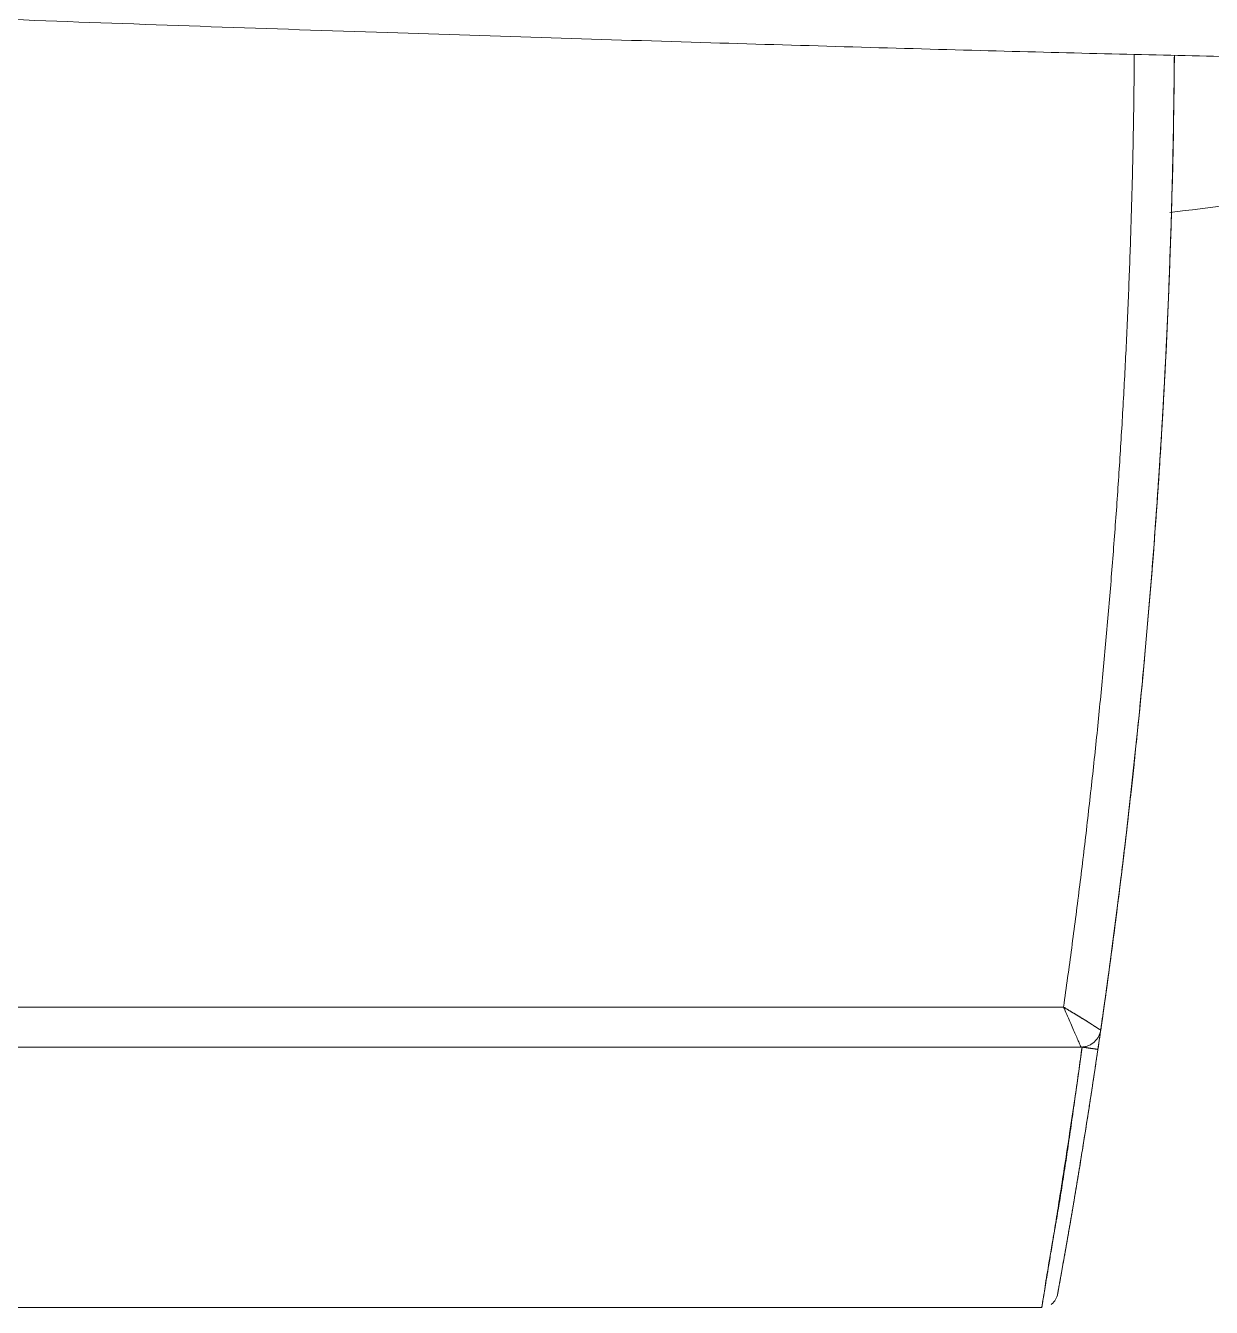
# Model space of a CAD drawing. Header units: millimetres. Extents: x 8883 to 11259, y -10160 to -6800.
# Drawn here: x 9851.2 to 9910.4, y -7107.6 to -7043.6 of the extents above; entities that cross this region are included whole.
import ezdxf

# ---------------------------------------------------------------- set-up
doc = ezdxf.new("R2010")
doc.units = ezdxf.units.MM

msp = doc.modelspace()

# ---------------------------------------------------------------- linework, layer by layer
at = {"linetype": 'Continuous', "lineweight": 18}
for p, q in [((9903.975, -7094.626), (9844.422, -7094.626)), ((9901.506, -7094.626), (9903.975, -7094.626))]:
    msp.add_line(p, q, dxfattribs=at)
msp.add_arc((9548.596, -7042.376), 360, 351.63596, 359.56755, dxfattribs=at)
for points, knots in [([(9751.082, -7036.628), (9751.424, -7036.669), (9754.302, -7037.011), (9760.472, -7037.695), (9770.904, -7038.706), (9783.37, -7039.753), (9797.671, -7040.783), (9814.359, -7041.761), (9832.796, -7042.618), (9851.465, -7043.357), (9869.009, -7043.96), (9885.253, -7044.465), (9899.438, -7044.877), (9911.58, -7045.175), (9921.97, -7045.36), (9931.338, -7045.445), (9939.233, -7045.437), (9945.563, -7045.407), (9949.507, -7045.359), (9951.594, -7045.285), (9952.171, -7045.152), (9952.346, -7045.077), (9952.36, -7045.056)], [0, 0, 0, 0, 0.008289, 0.068855, 0.133993, 0.200652, 0.266323, 0.332971, 0.403017, 0.464054, 0.523538, 0.579567, 0.631531, 0.682048, 0.733362, 0.784842, 0.841493, 0.891761, 0.935733, 0.96559, 0.993058, 1, 1, 1, 1]), ([(9908.352, -7052.946), (9912.452, -7052.439), (9920.278, -7051.451), (9930.728, -7050.11), (9939.603, -7048.952), (9946.53, -7048.008), (9951.534, -7047.258), (9954.87, -7046.701), (9958.344, -7045.852), (9962.299, -7043.545), (9963.349, -7040.39), (9963.658, -7038.523)], [0, 0, 0, 0, 0.13532, 0.271671, 0.40597, 0.529593, 0.640591, 0.740194, 0.831768, 0.918223, 1, 1, 1, 1]), ([(9904.908, -7093.768), (9904.908, -7093.768), (9904.908, -7093.769), (9904.908, -7093.769), (9904.907, -7093.769), (9904.906, -7093.769), (9904.905, -7093.768), (9904.904, -7093.768), (9904.902, -7093.767), (9904.9, -7093.767), (9904.898, -7093.766), (9904.895, -7093.765), (9904.892, -7093.764), (9904.889, -7093.762), (9904.885, -7093.761), (9904.881, -7093.759), (9904.877, -7093.757), (9904.873, -7093.755), (9904.868, -7093.752), (9904.862, -7093.749), (9904.857, -7093.746), (9904.851, -7093.743), (9904.844, -7093.739), (9904.837, -7093.735), (9904.83, -7093.731), (9904.823, -7093.726), (9904.815, -7093.722), (9904.806, -7093.717), (9904.797, -7093.711), (9904.788, -7093.705), (9904.778, -7093.699), (9904.768, -7093.693), (9904.758, -7093.686), (9904.746, -7093.679), (9904.735, -7093.672), (9904.723, -7093.664), (9904.711, -7093.656), (9904.698, -7093.648), (9904.685, -7093.639), (9904.671, -7093.63), (9904.657, -7093.621), (9904.642, -7093.611), (9904.627, -7093.601), (9904.611, -7093.591), (9904.595, -7093.58), (9904.578, -7093.569), (9904.561, -7093.558), (9904.544, -7093.547), (9904.526, -7093.535), (9904.507, -7093.523), (9904.488, -7093.51), (9904.468, -7093.497), (9904.448, -7093.484), (9904.428, -7093.471), (9904.407, -7093.457), (9904.385, -7093.443), (9904.363, -7093.429), (9904.34, -7093.415), (9904.317, -7093.4), (9904.294, -7093.385), (9904.269, -7093.37), (9904.245, -7093.354), (9904.22, -7093.338), (9904.194, -7093.322), (9904.168, -7093.306), (9904.141, -7093.289), (9904.114, -7093.272), (9904.086, -7093.255), (9904.057, -7093.237), (9904.029, -7093.22), (9903.999, -7093.202), (9903.97, -7093.184), (9903.939, -7093.165), (9903.908, -7093.147), (9903.877, -7093.128), (9903.845, -7093.108), (9903.813, -7093.089), (9903.781, -7093.069), (9903.747, -7093.05), (9903.714, -7093.029), (9903.68, -7093.009), (9903.645, -7092.988), (9903.611, -7092.967), (9903.576, -7092.946), (9903.54, -7092.925), (9903.504, -7092.903), (9903.468, -7092.881), (9903.431, -7092.859), (9903.394, -7092.837), (9903.357, -7092.815), (9903.32, -7092.792), (9903.282, -7092.769), (9903.244, -7092.745), (9903.206, -7092.722), (9903.168, -7092.698), (9903.129, -7092.674), (9903.091, -7092.65), (9903.065, -7092.634), (9903.052, -7092.625)], [0, 0, 0, 0, 0.006752, 0.013586, 0.020502, 0.027499, 0.03458, 0.041742, 0.048986, 0.056313, 0.063722, 0.071212, 0.078785, 0.08644, 0.094176, 0.101995, 0.109895, 0.117875, 0.125936, 0.134076, 0.142295, 0.150593, 0.158969, 0.167424, 0.175957, 0.184568, 0.193255, 0.202019, 0.210857, 0.21977, 0.228758, 0.23782, 0.246957, 0.256168, 0.265453, 0.274811, 0.284241, 0.293743, 0.303316, 0.312961, 0.322678, 0.332468, 0.34233, 0.352264, 0.362269, 0.372345, 0.382492, 0.392711, 0.403003, 0.413368, 0.423806, 0.434317, 0.444901, 0.455557, 0.466288, 0.477092, 0.487972, 0.498926, 0.509957, 0.521063, 0.532245, 0.543504, 0.554839, 0.566251, 0.577741, 0.58931, 0.600956, 0.612681, 0.624484, 0.636366, 0.648327, 0.660366, 0.672485, 0.684682, 0.696957, 0.709311, 0.721743, 0.734253, 0.746841, 0.759506, 0.772249, 0.785069, 0.797965, 0.810937, 0.823983, 0.837102, 0.850294, 0.863556, 0.876887, 0.890287, 0.903753, 0.917288, 0.930891, 0.944566, 0.958312, 0.972132, 0.986027, 1, 1, 1, 1]), ([(9904.908, -7093.768), (9904.9, -7093.827), (9904.886, -7093.885), (9904.848, -7093.998), (9904.825, -7094.053), (9904.768, -7094.157), (9904.734, -7094.207), (9904.66, -7094.3), (9904.618, -7094.343), (9904.528, -7094.42), (9904.48, -7094.455), (9904.378, -7094.516), (9904.324, -7094.542), (9904.212, -7094.583), (9904.155, -7094.599), (9904.038, -7094.62), (9903.978, -7094.626), (9903.919, -7094.626)], [0, 0, 0, 0, 0.125, 0.125, 0.25, 0.25, 0.375, 0.375, 0.5, 0.5, 0.625, 0.625, 0.75, 0.75, 0.875, 0.875, 1, 1, 1, 1]), ([(9903.975, -7094.626), (9903.919, -7095.032), (9903.863, -7095.439), (9903.751, -7096.25), (9903.695, -7096.654), (9903.582, -7097.457), (9903.526, -7097.856), (9903.414, -7098.646), (9903.357, -7099.037), (9903.245, -7099.806), (9903.188, -7100.185), (9903.076, -7100.929), (9903.019, -7101.293), (9902.907, -7102.004), (9902.85, -7102.351), (9902.765, -7102.855), (9902.737, -7103.021), (9902.695, -7103.265), (9902.674, -7103.386), (9902.649, -7103.526), (9902.637, -7103.595), (9902.63, -7103.63), (9902.627, -7103.647), (9902.626, -7103.656), (9902.625, -7103.659), (9902.625, -7103.662), (9902.624, -7103.663), (9902.61, -7103.74), (9902.597, -7103.816), (9902.57, -7103.967), (9902.531, -7104.189), (9902.444, -7104.689), (9902.378, -7105.08), (9902.254, -7105.812), (9902.117, -7106.649), (9902.035, -7107.178), (9901.994, -7107.446), (9901.983, -7107.514), (9901.973, -7107.582), (9901.969, -7107.607), (9901.967, -7107.622), (9901.966, -7107.625), (9901.966, -7107.626), (9901.966, -7107.626), (9901.966, -7107.626), (9901.966, -7107.626), (9901.966, -7107.626)], [0, 0, 0, 0, 0.062554, 0.062554, 0.125107, 0.125107, 0.187661, 0.187661, 0.250215, 0.250215, 0.312768, 0.312768, 0.375322, 0.375322, 0.437876, 0.437876, 0.469152, 0.469152, 0.484791, 0.49261, 0.49652, 0.498474, 0.499452, 0.499941, 0.500185, 0.500185, 0.500429, 0.500429, 0.516068, 0.516068, 0.531706, 0.562983, 0.625537, 0.625537, 0.750644, 0.875751, 0.875751, 0.938305, 0.938305, 0.969582, 0.98522, 0.993039, 0.996949, 0.998904, 0.999881, 1, 1, 1, 1]), ([(9901.966, -7107.626), (9901.966, -7107.625), (9901.967, -7107.62), (9901.97, -7107.598), (9901.973, -7107.58), (9901.982, -7107.526), (9901.987, -7107.49), (9902.003, -7107.394), (9902.012, -7107.335), (9902.036, -7107.187), (9902.05, -7107.099), (9902.085, -7106.888), (9902.105, -7106.766), (9902.153, -7106.48), (9902.179, -7106.318), (9902.241, -7105.947), (9902.275, -7105.739), (9902.352, -7105.272), (9902.395, -7105.014), (9902.489, -7104.442), (9902.54, -7104.129), (9902.651, -7103.446), (9902.71, -7103.075), (9902.838, -7102.276), (9902.906, -7101.846), (9903.05, -7100.929), (9903.125, -7100.442), (9903.283, -7099.411), (9903.365, -7098.867), (9903.533, -7097.731), (9903.62, -7097.138), (9903.752, -7096.217), (9903.796, -7095.905), (9903.885, -7095.272), (9903.93, -7094.95), (9903.975, -7094.626)], [0, 0, 0, 0, 0.059443, 0.059443, 0.122146, 0.122146, 0.18485, 0.18485, 0.247554, 0.247554, 0.310258, 0.310258, 0.372962, 0.372962, 0.435666, 0.435666, 0.498369, 0.498369, 0.561073, 0.561073, 0.623777, 0.623777, 0.686481, 0.686481, 0.749185, 0.749185, 0.811889, 0.811889, 0.874592, 0.874592, 0.937296, 0.937296, 0.968648, 0.968648, 1, 1, 1, 1]), ([(9902.753, -7106.969), (9902.753, -7106.969), (9902.754, -7106.967), (9902.755, -7106.96), (9902.757, -7106.949), (9902.76, -7106.932), (9902.764, -7106.91), (9902.769, -7106.884), (9902.775, -7106.852), (9902.781, -7106.816), (9902.789, -7106.775), (9902.797, -7106.729), (9902.806, -7106.679), (9902.816, -7106.623), (9902.827, -7106.562), (9902.839, -7106.497), (9902.852, -7106.427), (9902.865, -7106.352), (9902.88, -7106.272), (9902.895, -7106.187), (9902.911, -7106.097), (9902.944, -7105.914), (9902.998, -7105.611), (9903.081, -7105.145), (9903.174, -7104.616), (9903.278, -7104.026), (9903.366, -7103.516), (9903.433, -7103.125), (9903.476, -7102.875), (9903.519, -7102.622), (9903.562, -7102.364), (9903.606, -7102.103), (9903.651, -7101.837), (9903.708, -7101.497), (9903.778, -7101.075), (9903.862, -7100.562), (9903.949, -7100.029), (9904.013, -7099.632), (9904.054, -7099.38), (9904.07, -7099.281), (9904.085, -7099.182), (9904.101, -7099.083), (9904.117, -7098.984), (9904.133, -7098.884), (9904.149, -7098.785), (9904.165, -7098.685), (9904.18, -7098.585), (9904.196, -7098.485), (9904.212, -7098.384), (9904.228, -7098.283), (9904.244, -7098.183), (9904.26, -7098.081), (9904.275, -7097.98), (9904.291, -7097.879), (9904.307, -7097.777), (9904.323, -7097.675), (9904.339, -7097.573), (9904.355, -7097.471), (9904.371, -7097.368), (9904.386, -7097.266), (9904.402, -7097.163), (9904.418, -7097.06), (9904.434, -7096.957), (9904.45, -7096.853), (9904.466, -7096.749), (9904.482, -7096.646), (9904.497, -7096.541), (9904.513, -7096.437), (9904.529, -7096.333), (9904.545, -7096.228), (9904.561, -7096.123), (9904.577, -7096.018), (9904.592, -7095.913), (9904.608, -7095.807), (9904.624, -7095.702), (9904.64, -7095.596), (9904.656, -7095.49), (9904.672, -7095.384), (9904.687, -7095.277), (9904.703, -7095.171), (9904.719, -7095.064), (9904.735, -7094.957), (9904.751, -7094.849), (9904.761, -7094.778), (9904.767, -7094.742)], [0, 0, 0, 0, 0.012913, 0.025803, 0.038644, 0.051442, 0.064202, 0.076928, 0.089627, 0.102303, 0.114963, 0.127611, 0.140253, 0.152894, 0.16554, 0.178195, 0.190867, 0.203559, 0.216278, 0.229028, 0.241816, 0.254645, 0.303706, 0.352452, 0.401187, 0.450213, 0.499829, 0.517611, 0.535249, 0.552756, 0.570145, 0.587428, 0.604617, 0.621727, 0.652174, 0.682935, 0.714084, 0.745689, 0.751264, 0.756831, 0.76239, 0.767943, 0.773488, 0.779027, 0.78456, 0.790088, 0.79561, 0.801128, 0.806641, 0.81215, 0.817656, 0.823159, 0.828659, 0.834156, 0.839652, 0.845146, 0.850639, 0.856131, 0.861623, 0.867115, 0.872607, 0.878101, 0.883595, 0.889092, 0.89459, 0.900091, 0.905595, 0.911103, 0.916614, 0.922129, 0.927649, 0.933174, 0.938704, 0.944239, 0.949781, 0.95533, 0.960885, 0.966448, 0.972018, 0.977597, 0.983184, 0.98878, 0.994385, 1, 1, 1, 1]), ([(9904.767, -7094.742), (9904.764, -7094.756), (9904.759, -7094.792), (9904.75, -7094.856), (9904.737, -7094.94), (9904.722, -7095.044), (9904.704, -7095.168), (9904.682, -7095.312), (9904.658, -7095.477), (9904.63, -7095.661), (9904.6, -7095.866), (9904.566, -7096.09), (9904.529, -7096.334), (9904.489, -7096.597), (9904.446, -7096.879), (9904.4, -7097.179), (9904.35, -7097.498), (9904.291, -7097.882), (9904.222, -7098.323), (9904.144, -7098.813), (9904.067, -7099.298), (9903.99, -7099.778), (9903.913, -7100.251), (9903.85, -7100.638), (9903.8, -7100.941), (9903.763, -7101.165), (9903.726, -7101.385), (9903.69, -7101.602), (9903.654, -7101.817), (9903.619, -7102.028), (9903.584, -7102.236), (9903.549, -7102.44), (9903.515, -7102.641), (9903.482, -7102.839), (9903.449, -7103.033), (9903.424, -7103.178), (9903.405, -7103.285), (9903.392, -7103.363), (9903.375, -7103.464), (9903.354, -7103.587), (9903.329, -7103.73), (9903.3, -7103.894), (9903.269, -7104.075), (9903.234, -7104.273), (9903.197, -7104.485), (9903.158, -7104.709), (9903.117, -7104.942), (9903.077, -7105.166), (9903.04, -7105.379), (9903.004, -7105.578), (9902.97, -7105.77), (9902.936, -7105.956), (9902.905, -7106.133), (9902.875, -7106.298), (9902.847, -7106.451), (9902.822, -7106.589), (9902.801, -7106.709), (9902.785, -7106.793), (9902.775, -7106.851), (9902.768, -7106.889), (9902.762, -7106.921), (9902.758, -7106.946), (9902.755, -7106.962), (9902.753, -7106.969), (9902.754, -7106.965), (9902.757, -7106.949), (9902.762, -7106.921), (9902.77, -7106.878), (9902.78, -7106.82), (9902.794, -7106.745), (9902.81, -7106.658), (9902.827, -7106.561), (9902.846, -7106.459), (9902.866, -7106.346), (9902.889, -7106.222), (9902.912, -7106.094), (9902.928, -7106.004), (9902.935, -7105.962)], [0, 0, 0, 0, 0.001807, 0.004457, 0.007951, 0.012289, 0.017469, 0.023493, 0.03036, 0.038069, 0.04662, 0.056013, 0.066249, 0.077325, 0.089243, 0.102002, 0.115602, 0.130043, 0.151427, 0.172923, 0.194533, 0.216256, 0.238093, 0.260043, 0.270877, 0.281709, 0.292539, 0.303367, 0.314194, 0.325018, 0.33584, 0.346661, 0.357479, 0.368296, 0.379111, 0.389923, 0.393065, 0.397603, 0.40354, 0.410874, 0.419605, 0.429732, 0.441256, 0.454176, 0.46849, 0.484199, 0.501301, 0.519795, 0.536383, 0.55361, 0.571476, 0.589982, 0.609127, 0.628913, 0.64934, 0.670409, 0.692122, 0.714479, 0.726162, 0.738393, 0.751171, 0.764496, 0.778367, 0.792785, 0.80775, 0.823261, 0.839318, 0.85592, 0.873068, 0.890761, 0.908998, 0.924525, 0.940043, 0.955553, 0.971055, 0.986549, 1, 1, 1, 1]), ([(9903.126, -7104.889), (9903.131, -7104.863), (9903.151, -7104.752), (9903.185, -7104.553), (9903.23, -7104.299), (9903.259, -7104.131), (9903.273, -7104.053)], [0, 0, 0, 0, 0.102132, 0.428334, 0.740267, 1, 1, 1, 1]), ([(9902.757, -7106.948), (9902.74, -7107.053), (9902.687, -7107.199), (9902.558, -7107.372), (9902.475, -7107.446), (9902.428, -7107.479)], [0, 0, 0, 0, 0.477441, 0.735698, 1, 1, 1, 1])]:
    msp.add_open_spline(points, degree=3, knots=knots, dxfattribs=at)
at = {"linetype": 'Continuous', "lineweight": 13}
msp.add_rational_spline([(9906.586, -7045.041), (9906.408, -7068.951), (9903.052, -7092.625)], [0.993920024025, 0.994739225247, 1], degree=2, dxfattribs=at)
at = {"linetype": 'Continuous', "lineweight": 18}
for points, weights, degree in [([(9908.585, -7045.089), (9908.401, -7069.554), (9904.908, -7093.768)], [0.999744209873, 0.997571131893, 1], 2), ([(9907.658, -7068.341), (9908.498, -7056.73), (9908.586, -7045.09)], [0.993085618438, 0.991988857897, 0.991924394328], 2), ([(9904.767, -7094.742), (9906.204, -7084.968), (9907.102, -7075.13)], [0.996946896473, 0.995007990372, 0.993816987616], 2), ([(9903.975, -7094.626), (9904.439, -7094.694), (9904.766, -7094.742), (9904.767, -7094.742)], [1.17157822485, 0.942836760495, 0.942807262188, 1.17148972993], 3), ([(9904.535, -7094.708), (9904.303, -7094.674), (9903.975, -7094.626)], [0.923879479104, 0.923879479104, 1], 2)]:
    msp.add_rational_spline(points, weights, degree=degree, dxfattribs=at)
at = {"linetype": 'Continuous', "lineweight": 13}
msp.add_open_spline([(9789.512, -7092.625), (9903.052, -7092.625)], degree=1, dxfattribs=at)
msp.add_open_spline([(9903.052, -7092.625), (9903.106, -7092.75), (9903.16, -7092.874), (9903.266, -7093.118), (9903.318, -7093.239), (9903.42, -7093.473), (9903.469, -7093.587), (9903.562, -7093.803), (9903.607, -7093.905), (9903.689, -7094.095), (9903.727, -7094.182), (9903.793, -7094.336), (9903.822, -7094.402), (9903.869, -7094.512), (9903.888, -7094.554), (9903.906, -7094.597), (9903.911, -7094.608), (9903.917, -7094.622), (9903.919, -7094.626), (9903.919, -7094.626)], degree=3, knots=[0, 0, 0, 0, 0.125, 0.125, 0.25, 0.25, 0.375, 0.375, 0.5, 0.5, 0.625, 0.625, 0.75, 0.75, 0.875, 0.875, 0.9375, 0.9375, 1, 1, 1, 1], dxfattribs=at)
at = {"linetype": 'Continuous', "lineweight": 18}
for points in [[(9903.919, -7094.626), (9801.094, -7094.626)], [(9844.422, -7094.626), (9903.975, -7094.626)], [(9844.422, -7107.626), (9901.966, -7107.626)]]:
    msp.add_open_spline(points, degree=1, dxfattribs=at)

doc.saveas('drawing.dxf')
